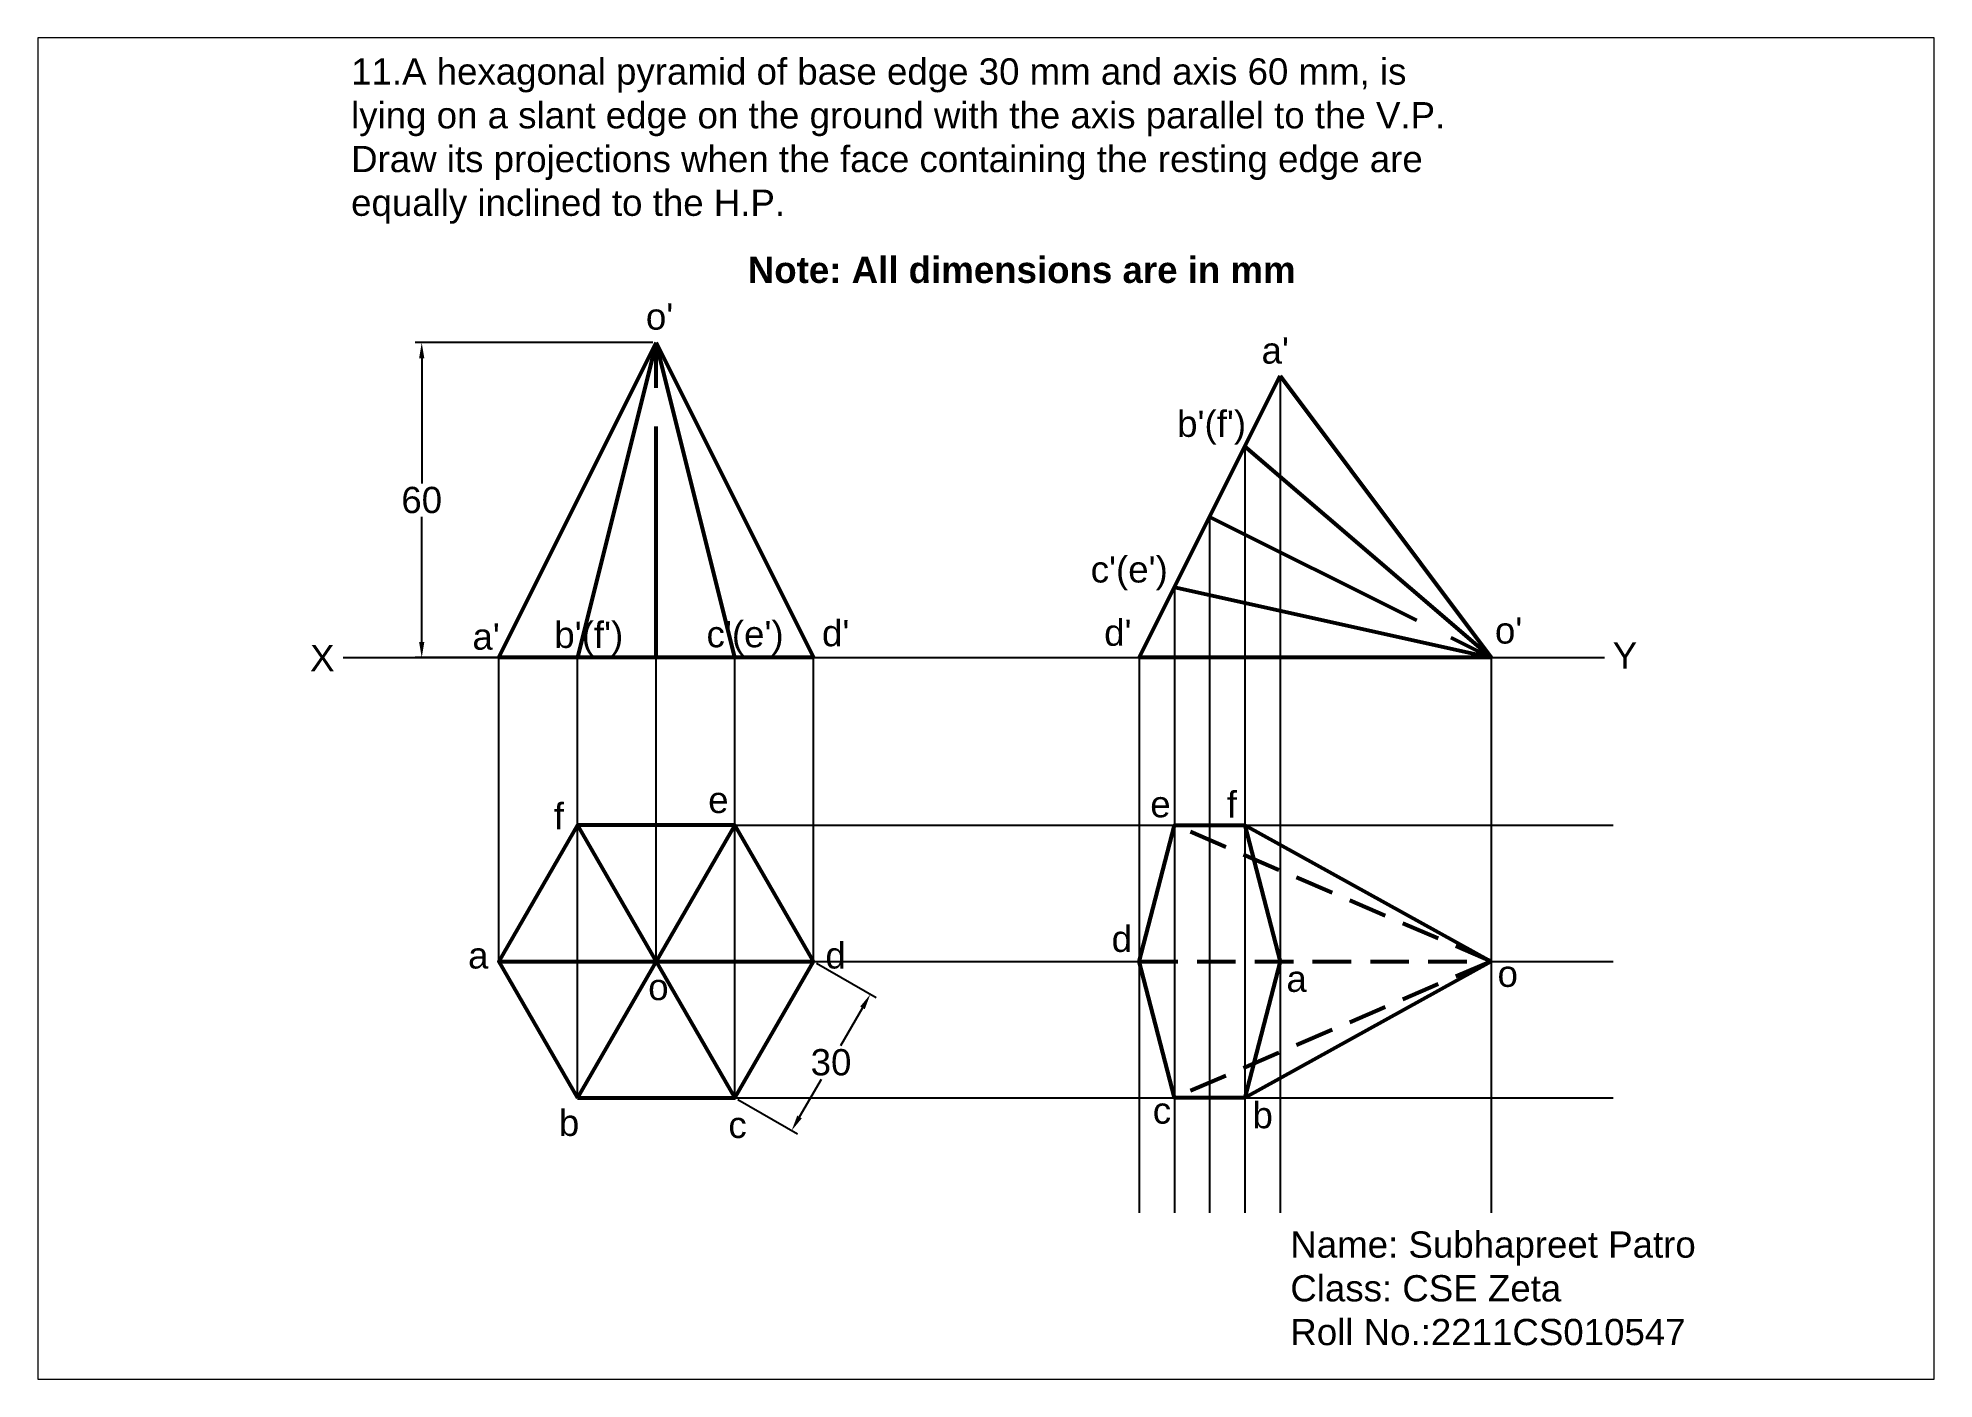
# Paper-space layout 'Layout11' of a CAD drawing. Header units: millimetres. Extents: x 30 to 267, y 21 to 189.
# The model-space entities are those that its viewports show. They can reach past a viewport. Long polylines and large blocks are cut down to what shows.
import ezdxf

# ---------------------------------------------------------------- set-up
doc = ezdxf.new("R2010")
doc.units = ezdxf.units.MM
doc.header["$PDMODE"] = 35
doc.header["$PDSIZE"] = 5
doc.linetypes.add('CENTER2', pattern=[28.575, 19.05, -3.175, 3.175, -3.175])
doc.linetypes.add('HIDDEN2', pattern=[4.7625, 3.175, -1.5875])
doc.styles.get("Standard").update_dxf_attribs({"font": 'arial.ttf'})
doc.dimstyles.new('ISO-25', dxfattribs={"dimtxt": 5, "dimasz": 3, "dimexe": 1.25, "dimexo": 0.625, "dimtad": 1, "dimtih": 1, "dimtoh": 1, "dimdec": 0, "dimtxsty": 'Standard', "dimcen": 2.5, "dimadec": 0, "dimazin": 0, "dimtfac": 1, "dimtdec": 0, "dimtmove": 0, "dimatfit": 3, "dimfxl": 1, "dimarcsym": 0})

# ---------------------------------------------------------------- blocks, each defined once
blk = doc.blocks.new('*D27')
at = {"color": 0, "lineweight": -2, "transparency": 16777216}
for p, q in [((3814.22, 127.68), (3768.93, 127.68)), ((3770.18, 124.68), (3770.18, 100.85)), ((3770.18, 70.68), (3770.18, 94.5)), ((3814.22, 67.68), (3768.93, 67.68))]:
    blk.add_line(p, q, dxfattribs=at)
at = {"color": 0, "transparency": 16777216}
for points in [[(3769.68, 124.68), (3770.68, 124.68), (3770.18, 127.68)], [(3769.68, 70.68), (3770.68, 70.68), (3770.18, 67.68)]]:
    blk.add_solid(points, dxfattribs=at)
at = {"layer": 'Defpoints', "color": 0, "transparency": 16777216}
for p in [(3770.18, 127.68), (3814.85, 127.68), (3814.85, 67.68)]:
    blk.add_point(p, dxfattribs=at)
at = {"color": 0, "transparency": 16777216, "insert": (3770.18, 97.68), "char_height": 5, "attachment_point": 5}
blk.add_mtext('60', dxfattribs=at)
blk = doc.blocks.new('*D28')
at = {"color": 0, "lineweight": -2, "transparency": 16777216}
for p, q in [((3845.39, 9.5), (3856.76, 2.93)), ((3854.18, 0.96), (3850.01, -6.25)), ((3842.18, -19.82), (3846.34, -12.61)), ((3830.39, -16.48), (3841.76, -23.05))]:
    blk.add_line(p, q, dxfattribs=at)
at = {"color": 0, "transparency": 16777216}
for points in [[(3853.74, 1.21), (3854.61, 0.71), (3855.68, 3.56)], [(3841.74, -19.57), (3842.61, -20.07), (3840.68, -22.42)]]:
    blk.add_solid(points, dxfattribs=at)
at = {"layer": 'Defpoints', "color": 0, "transparency": 16777216}
for p in [(3844.85, 9.81), (3855.68, 3.56), (3829.85, -16.17)]:
    blk.add_point(p, dxfattribs=at)
at = {"color": 0, "transparency": 16777216, "insert": (3848.18, -9.43), "char_height": 5, "attachment_point": 5}
blk.add_mtext('30', dxfattribs=at)

msp = doc.modelspace()

# ---------------------------------------------------------------- linework, layer by layer
at = {"lineweight": 53}
for p, q in [((3784.85, 67.68), (3814.85, 127.68)), ((3814.85, 127.68), (3799.85, 67.68)), ((3829.85, 67.68), (3814.85, 127.68)), ((3814.85, 127.68), (3844.85, 67.68)), ((3906.91, 67.68), (3933.75, 121.34)), ((3933.75, 121.34), (3974, 67.68)), ((3974, 67.68), (3927.04, 107.92)), ((3913.62, 81.09), (3974, 67.68)), ((3844.85, 67.68), (3784.85, 67.68)), ((3974, 67.68), (3906.91, 67.68)), ((3799.85, 35.79), (3829.85, -16.17)), ((3829.85, 35.79), (3799.85, -16.17)), ((3927.04, 35.79), (3974, 9.81)), ((3784.85, 9.81), (3844.85, 9.81)), ((3974, 9.81), (3927.04, -16.17))]:
    msp.add_line(p, q, dxfattribs=at)
at = {"linetype": 'CENTER2', "lineweight": 53}
for p, q in [((3814.85, 67.68), (3814.85, 127.68)), ((3920.33, 94.51), (3974, 67.68))]:
    msp.add_line(p, q, dxfattribs=at)
for p, q in [((3933.75, 121.34), (3933.75, -38.06)), ((3927.04, 107.92), (3927.04, -38.06)), ((3920.33, 94.51), (3920.33, -38.06)), ((3913.62, 81.09), (3913.62, -38.06)), ((3755.23, 67.68), (3995.57, 67.68)), ((3784.85, 9.81), (3784.85, 67.68)), ((3799.85, -16.17), (3799.85, 67.68)), ((3814.85, 9.81), (3814.85, 67.68)), ((3829.85, -16.17), (3829.85, 67.68)), ((3844.85, 9.81), (3844.85, 67.68)), ((3906.91, 67.68), (3906.91, -38.06)), ((3974, 67.68), (3974, -38.06)), ((3829.85, 35.79), (3997.19, 35.79)), ((3844.85, 9.81), (3906.91, 9.81)), ((3974, 9.81), (3997.19, 9.81)), ((3829.85, -16.17), (3997.19, -16.17))]:
    msp.add_line(p, q)
at = {"linetype": 'HIDDEN2', "lineweight": 53}
for p, q in [((3974, 9.81), (3913.62, 35.79)), ((3906.91, 9.81), (3974, 9.81)), ((3974, 9.81), (3913.62, -16.17))]:
    msp.add_line(p, q, dxfattribs=at)
at = {"lineweight": 53}
msp.add_lwpolyline([(3799.85, -16.17), (3829.85, -16.17), (3844.85, 9.81), (3829.85, 35.79), (3799.85, 35.79), (3784.85, 9.81)], close=True, dxfattribs=at)
msp.add_lwpolyline([(3933.75, 9.81), (3927.04, -16.17), (3913.62, -16.17), (3906.91, 9.81), (3913.62, 35.79), (3927.04, 35.79), (3933.75, 9.81)], dxfattribs=at)

# ---------------------------------------------------------------- texts
at = {"char_height": 5, "attachment_point": 1}
for s, width, insert in [('11.A hexagonal pyramid of base edge 30 mm and axis 60 mm, is lying on a slant edge on the ground with the axis parallel to the V.P. Draw its projections when the face containing the resting edge are \\Pequally inclined to the H.P.', 215.9045, (3756.73, 181.84)), ('{\\fArial|b1|i0|c0|p34;Note: All dimensions are in mm}', 145.4321, (3832.32, 144.05)), ("o'", 7.8963, (3812.9, 135.16)), ("b'(f')", 8.8625, (3914.13, 114.74)), ("c'(e')", 13.5485, (3897.66, 86.99)), ("b'(f')", 8.8625, (3795.45, 74.53)), ("c'(e')", 13.5485, (3824.46, 74.65)), ("o'", 7.8963, (3974.69, 75.36)), ('X', 4.7435, (3748.91, 70.1)), ('Y', 11.0027, (3997.13, 70.59)), ('o', 8.0433, (3975.19, 9.96)), ('o', 8.0433, (3813.34, 7.44)), ('Name: Subhapreet Patro\\PClass: CSE Zeta\\PRoll No.:2211CS010547', 82.0116, (3935.7, -41.62))]:
    msp.add_mtext_dynamic_manual_height_columns(s, width=width, gutter_width=25, heights=[0], dxfattribs=dict(at, insert=insert))
at = {"linetype": 'HIDDEN2', "char_height": 5, "attachment_point": 1}
for s, width, insert in [("a'", 4.0052, (3930.22, 128.69)), ("a'", 4.0052, (3779.85, 74.19)), ("d'", 5.1516, (3846.46, 74.85)), ("d'", 5.1516, (3900.23, 74.94)), ('f', 2.1811, (3795.36, 39.98)), ('e', 2.1811, (3824.77, 43.08)), ('e', 2.1811, (3909.01, 42.26)), ('f', 2.1811, (3923.58, 42.22)), ('d', 2.3154, (3901.65, 16.62)), ('a', 5.2401, (3779.02, 13.46)), ('d', 2.3154, (3847.11, 13.46)), ('a', 5.2401, (3934.96, 9.01)), ('c', 4.6943, (3909.49, -16.1)), ('b', 4.7644, (3928.49, -16.97)), ('b', 4.7644, (3796.32, -18.43)), ('c', 4.6943, (3828.62, -18.83))]:
    msp.add_mtext_dynamic_manual_height_columns(s, width=width, gutter_width=25, heights=[0], dxfattribs=dict(at, insert=insert))

# ---------------------------------------------------------------- dimensions: what is measured, and where the dimension line sits
for p1, p2, distance, picture, middle in [((3814.85, 67.68), (3814.85, 127.68), 44.67, '*D27', (3770.18, 97.68)), ((3829.85, -16.17), (3844.85, 9.81), -12.51, '*D28', (3848.18, -9.43))]:
    dim = msp.add_aligned_dim(p1=p1, p2=p2, distance=distance, dimstyle='ISO-25')
    dim.commit()
    dim.dimension.update_dxf_attribs({"geometry": picture, "text_midpoint": middle})

psp = doc.layouts.new('Layout11')

# ---------------------------------------------------------------- viewports
at = {"layer": '0'}
psp.add_viewport(center=(148.5, 105), size=(237.6, 168), view_center_point=(3877.71, 57.99), view_height=255.4799, dxfattribs=at)

doc.saveas('drawing.dxf')
